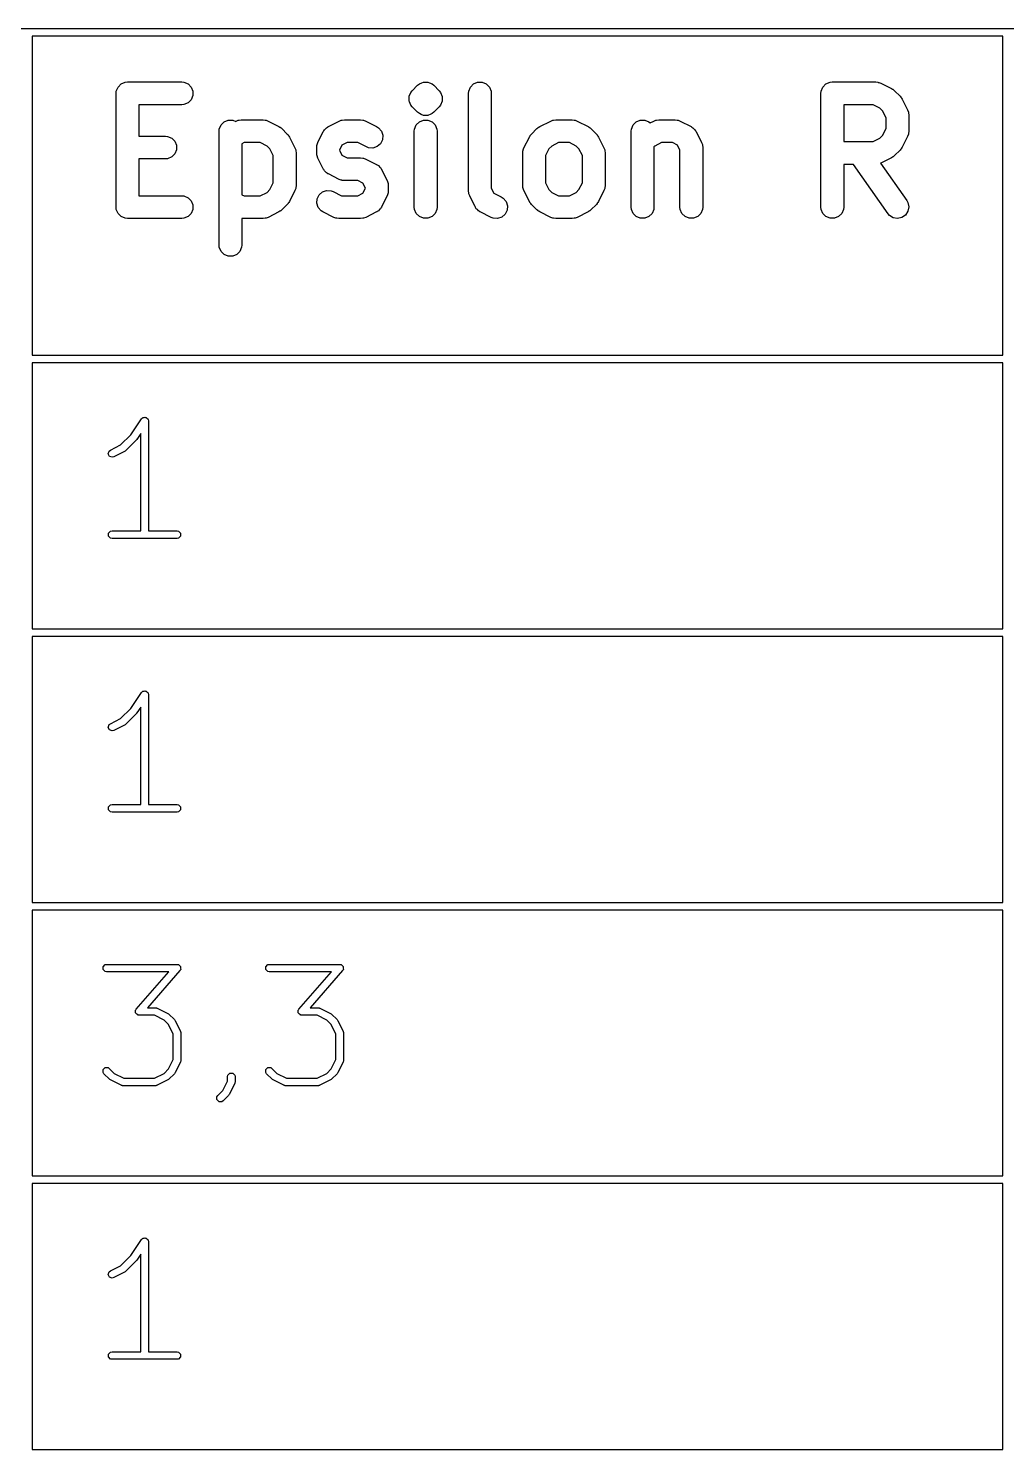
# Model space of a CAD drawing. Header units: inches. Extents: x -2.6 to 7.6, y 0.3 to 5.2.
# Drawn here: x 1.029 to 1.537, y 4.453 to 5.19 of the extents above; entities that cross this region are included whole.
import ezdxf

# ---------------------------------------------------------------- set-up
doc = ezdxf.new("R2010")
doc.units = ezdxf.units.IN
doc.header["$MEASUREMENT"] = 0
doc.layers.add('BLACK', color=250, linetype='CONTINUOUS')

msp = doc.modelspace()

# ---------------------------------------------------------------- linework, layer by layer
at = {"layer": 'BLACK', "linetype": 'CONTINUOUS'}
for p, q in [((-2.56692, 5.19047), (2.20417, 5.19047)), ((1.03123, 5.18654), (1.03123, 5.02087)), ((1.5346, 5.18654), (1.03123, 5.18654)), ((1.5346, 5.02087), (1.5346, 5.18654)), ((1.07734, 5.16169), (1.07946, 5.16257)), ((1.07946, 5.16257), (1.08062, 5.16268)), ((1.08062, 5.16268), (1.10874, 5.16268)), ((1.10874, 5.16268), (1.10989, 5.16257)), ((1.10989, 5.16257), (1.11202, 5.16169)), ((1.23325, 5.16221), (1.23413, 5.16257)), ((1.23413, 5.16257), (1.23644, 5.16257)), ((1.23644, 5.16257), (1.23732, 5.16221)), ((1.26012, 5.16169), (1.26225, 5.16257)), ((1.26225, 5.16257), (1.26456, 5.16257)), ((1.26456, 5.16257), (1.26669, 5.16169)), ((1.44291, 5.16169), (1.44504, 5.16257)), ((1.44504, 5.16257), (1.4462, 5.16268)), ((1.4462, 5.16268), (1.46869, 5.16268)), ((1.46869, 5.16268), (1.46984, 5.16257)), ((1.46984, 5.16257), (1.47004, 5.16249)), ((1.47004, 5.16249), (1.47025, 5.16247)), ((1.47025, 5.16247), (1.47133, 5.16206)), ((1.07471, 5.15678), (1.07482, 5.15793)), ((1.07471, 5.09772), (1.07471, 5.15678)), ((1.07482, 5.15793), (1.07571, 5.16006)), ((1.07571, 5.16006), (1.07734, 5.16169)), ((1.11202, 5.16169), (1.11365, 5.16006)), ((1.11365, 5.16006), (1.11453, 5.15793)), ((1.11453, 5.15563), (1.11365, 5.1535)), ((1.11453, 5.15793), (1.11453, 5.15563)), ((1.22668, 5.15512), (1.22677, 5.15533)), ((1.22668, 5.15281), (1.22668, 5.15512)), ((1.22677, 5.15533), (1.22756, 5.15725)), ((1.22756, 5.15725), (1.2283, 5.15814)), ((1.22756, 5.15725), (1.22756, 5.15725)), ((1.2283, 5.15814), (1.23111, 5.16095)), ((1.23111, 5.16095), (1.232, 5.16169)), ((1.232, 5.16169), (1.23325, 5.16221)), ((1.232, 5.16169), (1.232, 5.16169)), ((1.23732, 5.16221), (1.23857, 5.16169)), ((1.23857, 5.16169), (1.23946, 5.16095)), ((1.23946, 5.16095), (1.24227, 5.15814)), ((1.24227, 5.15814), (1.24301, 5.15725)), ((1.24301, 5.15725), (1.24389, 5.15512)), ((1.24389, 5.15512), (1.24389, 5.15281)), ((1.2575, 5.15678), (1.25761, 5.15793)), ((1.2575, 5.10616), (1.2575, 5.15678)), ((1.25761, 5.15793), (1.2585, 5.16006)), ((1.2585, 5.16006), (1.26012, 5.16169)), ((1.26669, 5.16169), (1.26832, 5.16006)), ((1.26832, 5.16006), (1.2692, 5.15793)), ((1.2692, 5.15793), (1.26931, 5.15678)), ((1.26931, 5.15678), (1.26931, 5.10755)), ((1.44029, 5.15678), (1.4404, 5.15793)), ((1.44029, 5.09772), (1.44029, 5.15678)), ((1.4404, 5.15793), (1.44129, 5.16006)), ((1.44129, 5.16006), (1.44291, 5.16169)), ((1.47133, 5.16206), (1.47696, 5.15925)), ((1.47696, 5.15925), (1.47745, 5.15894)), ((1.47745, 5.15894), (1.4776, 5.15888)), ((1.4776, 5.15888), (1.47776, 5.15874)), ((1.47776, 5.15874), (1.47794, 5.15863)), ((1.47794, 5.15863), (1.47804, 5.15851)), ((1.47804, 5.15851), (1.47849, 5.15814)), ((1.47849, 5.15814), (1.4813, 5.15533)), ((1.4813, 5.15533), (1.48168, 5.15488)), ((1.10874, 5.15087), (1.08652, 5.15087)), ((1.08652, 5.15087), (1.08652, 5.13456)), ((1.10989, 5.15099), (1.10874, 5.15087)), ((1.11202, 5.15187), (1.10989, 5.15099)), ((1.11365, 5.1535), (1.11202, 5.15187)), ((1.22689, 5.15231), (1.22668, 5.15281)), ((1.22756, 5.15069), (1.22689, 5.15231)), ((1.2283, 5.14979), (1.22756, 5.15069)), ((1.23111, 5.14698), (1.2283, 5.14979)), ((1.24227, 5.14979), (1.23946, 5.14698)), ((1.24301, 5.15069), (1.24227, 5.14979)), ((1.24389, 5.15281), (1.24301, 5.15069)), ((1.24301, 5.15069), (1.24301, 5.15069)), ((1.4673, 5.15087), (1.4521, 5.15087)), ((1.4521, 5.15087), (1.4521, 5.13175)), ((1.47082, 5.14911), (1.4673, 5.15087)), ((1.47228, 5.14766), (1.47082, 5.14911)), ((1.47404, 5.14414), (1.47228, 5.14766)), ((1.48168, 5.15488), (1.48179, 5.15477)), ((1.48179, 5.15477), (1.48191, 5.1546)), ((1.48191, 5.1546), (1.48204, 5.15444)), ((1.48204, 5.15444), (1.4821, 5.15429)), ((1.4821, 5.15429), (1.48241, 5.1538)), ((1.48241, 5.1538), (1.48522, 5.14817)), ((1.48522, 5.14817), (1.48564, 5.14709)), ((1.12825, 5.13825), (1.12914, 5.14037)), ((1.12914, 5.14037), (1.13077, 5.142)), ((1.13077, 5.142), (1.13289, 5.14289)), ((1.13289, 5.14289), (1.1352, 5.14289)), ((1.1352, 5.14289), (1.13676, 5.14224)), ((1.13676, 5.14224), (1.13703, 5.14238)), ((1.13703, 5.14238), (1.13811, 5.14279)), ((1.13811, 5.14279), (1.13832, 5.1428)), ((1.13832, 5.1428), (1.13852, 5.14289)), ((1.13852, 5.14289), (1.13967, 5.143)), ((1.13967, 5.143), (1.15092, 5.143)), ((1.15092, 5.143), (1.15207, 5.14289)), ((1.15207, 5.14289), (1.15227, 5.1428)), ((1.15227, 5.1428), (1.15248, 5.14279)), ((1.15248, 5.14279), (1.15356, 5.14238)), ((1.15356, 5.14238), (1.15919, 5.13956)), ((1.18484, 5.13956), (1.19046, 5.14238)), ((1.19046, 5.14238), (1.19154, 5.14279)), ((1.19154, 5.14279), (1.19175, 5.1428)), ((1.19175, 5.1428), (1.19195, 5.14289)), ((1.19195, 5.14289), (1.1931, 5.143)), ((1.1931, 5.143), (1.20154, 5.143)), ((1.20154, 5.143), (1.20269, 5.14289)), ((1.20269, 5.14289), (1.20289, 5.1428)), ((1.20289, 5.1428), (1.2031, 5.14279)), ((1.2031, 5.14279), (1.20418, 5.14238)), ((1.20418, 5.14238), (1.2098, 5.13956)), ((1.22949, 5.13825), (1.23037, 5.14037)), ((1.23037, 5.14037), (1.232, 5.142)), ((1.232, 5.14624), (1.23111, 5.14698)), ((1.23289, 5.14588), (1.232, 5.14624)), ((1.232, 5.142), (1.23413, 5.14289)), ((1.23413, 5.14536), (1.23289, 5.14588)), ((1.23644, 5.14536), (1.23413, 5.14536)), ((1.23413, 5.14289), (1.23644, 5.14289)), ((1.23794, 5.14599), (1.23644, 5.14536)), ((1.23644, 5.14289), (1.23857, 5.142)), ((1.23857, 5.14624), (1.23794, 5.14599)), ((1.23946, 5.14698), (1.23857, 5.14624)), ((1.23857, 5.14624), (1.23857, 5.14624)), ((1.23857, 5.142), (1.24019, 5.14037)), ((1.24019, 5.14037), (1.24108, 5.13825)), ((1.29451, 5.13956), (1.30013, 5.14238)), ((1.30013, 5.14238), (1.30122, 5.14279)), ((1.30122, 5.14279), (1.30143, 5.1428)), ((1.30143, 5.1428), (1.30162, 5.14289)), ((1.30162, 5.14289), (1.30278, 5.143)), ((1.30278, 5.143), (1.31121, 5.143)), ((1.31121, 5.143), (1.31236, 5.14289)), ((1.31236, 5.14289), (1.31256, 5.1428)), ((1.31256, 5.1428), (1.31277, 5.14279)), ((1.31277, 5.14279), (1.31385, 5.14238)), ((1.31385, 5.14238), (1.31948, 5.13956)), ((1.34198, 5.13825), (1.34286, 5.14037)), ((1.34286, 5.14037), (1.34449, 5.142)), ((1.34449, 5.142), (1.34662, 5.14289)), ((1.34662, 5.14289), (1.34892, 5.14289)), ((1.34892, 5.14289), (1.35105, 5.142)), ((1.35105, 5.142), (1.35164, 5.14141)), ((1.35164, 5.14141), (1.35357, 5.14238)), ((1.35357, 5.14238), (1.35465, 5.14279)), ((1.35465, 5.14279), (1.35486, 5.1428)), ((1.35486, 5.1428), (1.35505, 5.14289)), ((1.35505, 5.14289), (1.35621, 5.143)), ((1.35621, 5.143), (1.36464, 5.143)), ((1.36464, 5.143), (1.3658, 5.14289)), ((1.3658, 5.14289), (1.36599, 5.1428)), ((1.36599, 5.1428), (1.3662, 5.14279)), ((1.3662, 5.14279), (1.36728, 5.14238)), ((1.36728, 5.14238), (1.37291, 5.13956)), ((1.47404, 5.13849), (1.47404, 5.14414)), ((1.48564, 5.14709), (1.48565, 5.14688)), ((1.48565, 5.14688), (1.48573, 5.14668)), ((1.48573, 5.14668), (1.48585, 5.14553)), ((1.48585, 5.14553), (1.48585, 5.13709)), ((1.08652, 5.13456), (1.1003, 5.13456)), ((1.1003, 5.13456), (1.10145, 5.13445)), ((1.10145, 5.13445), (1.10358, 5.13357)), ((1.10358, 5.13357), (1.10521, 5.13194)), ((1.12814, 5.13709), (1.12825, 5.13825)), ((1.12814, 5.07804), (1.12814, 5.13709)), ((1.15919, 5.13956), (1.15968, 5.13925)), ((1.15968, 5.13925), (1.15983, 5.13919)), ((1.15983, 5.13919), (1.15999, 5.13906)), ((1.15999, 5.13906), (1.16016, 5.13895)), ((1.16016, 5.13895), (1.16027, 5.13883)), ((1.16027, 5.13883), (1.16072, 5.13846)), ((1.16072, 5.13846), (1.16353, 5.13564)), ((1.16353, 5.13564), (1.1639, 5.13519)), ((1.1639, 5.13519), (1.16402, 5.13509)), ((1.16402, 5.13509), (1.16413, 5.13491)), ((1.16413, 5.13491), (1.16427, 5.13475)), ((1.16427, 5.13475), (1.16433, 5.13461)), ((1.16433, 5.13461), (1.16464, 5.13411)), ((1.16464, 5.13411), (1.16745, 5.12849)), ((1.17938, 5.1313), (1.1822, 5.13692)), ((1.1822, 5.13692), (1.18232, 5.13711)), ((1.18232, 5.13711), (1.18235, 5.13721)), ((1.18235, 5.13721), (1.18245, 5.13732)), ((1.18245, 5.13732), (1.18281, 5.1379)), ((1.18281, 5.1379), (1.18337, 5.13839)), ((1.18337, 5.13839), (1.18386, 5.13895)), ((1.18386, 5.13895), (1.18444, 5.13931)), ((1.18444, 5.13931), (1.18455, 5.13941)), ((1.18455, 5.13941), (1.18464, 5.13944)), ((1.18464, 5.13944), (1.18484, 5.13956)), ((1.2098, 5.13956), (1.21078, 5.13895)), ((1.21078, 5.13895), (1.21229, 5.13721)), ((1.21229, 5.13721), (1.21302, 5.13502)), ((1.21302, 5.13502), (1.21286, 5.13272)), ((1.22938, 5.13709), (1.22949, 5.13825)), ((1.22938, 5.09772), (1.22938, 5.13709)), ((1.24108, 5.13825), (1.24119, 5.13709)), ((1.24119, 5.13709), (1.24119, 5.09772)), ((1.28625, 5.12849), (1.28906, 5.13411)), ((1.28906, 5.13411), (1.28937, 5.13461)), ((1.28937, 5.13461), (1.28943, 5.13475)), ((1.28943, 5.13475), (1.28956, 5.13491)), ((1.28956, 5.13491), (1.28967, 5.13509)), ((1.28967, 5.13509), (1.28979, 5.13519)), ((1.28979, 5.13519), (1.29016, 5.13564)), ((1.29016, 5.13564), (1.29298, 5.13846)), ((1.29298, 5.13846), (1.29343, 5.13883)), ((1.29343, 5.13883), (1.29353, 5.13895)), ((1.29353, 5.13895), (1.29371, 5.13906)), ((1.29371, 5.13906), (1.29387, 5.13919)), ((1.29387, 5.13919), (1.29401, 5.13925)), ((1.29401, 5.13925), (1.29451, 5.13956)), ((1.31948, 5.13956), (1.31997, 5.13925)), ((1.31997, 5.13925), (1.32012, 5.13919)), ((1.32012, 5.13919), (1.32028, 5.13906)), ((1.32028, 5.13906), (1.32046, 5.13895)), ((1.32046, 5.13895), (1.32056, 5.13883)), ((1.32056, 5.13883), (1.32101, 5.13846)), ((1.32101, 5.13846), (1.32382, 5.13564)), ((1.32382, 5.13564), (1.3242, 5.13519)), ((1.3242, 5.13519), (1.32431, 5.13509)), ((1.32431, 5.13509), (1.32443, 5.13491)), ((1.32443, 5.13491), (1.32456, 5.13475)), ((1.32456, 5.13475), (1.32462, 5.13461)), ((1.32462, 5.13461), (1.32493, 5.13411)), ((1.32493, 5.13411), (1.32774, 5.12849)), ((1.34186, 5.13709), (1.34198, 5.13825)), ((1.34186, 5.09772), (1.34186, 5.13709)), ((1.37291, 5.13956), (1.3731, 5.13944)), ((1.3731, 5.13944), (1.37319, 5.13941)), ((1.37319, 5.13941), (1.37331, 5.13931)), ((1.37331, 5.13931), (1.37389, 5.13895)), ((1.37389, 5.13895), (1.37437, 5.13839)), ((1.37437, 5.13839), (1.37493, 5.1379)), ((1.37493, 5.1379), (1.3753, 5.13732)), ((1.3753, 5.13732), (1.3754, 5.13721)), ((1.3754, 5.13721), (1.37543, 5.13711)), ((1.37543, 5.13711), (1.37555, 5.13692)), ((1.37555, 5.13692), (1.37836, 5.1313)), ((1.4673, 5.13175), (1.47082, 5.13351)), ((1.47082, 5.13351), (1.47228, 5.13497)), ((1.47228, 5.13497), (1.47404, 5.13849)), ((1.48522, 5.13445), (1.48241, 5.12883)), ((1.48564, 5.13553), (1.48522, 5.13445)), ((1.48565, 5.13575), (1.48564, 5.13553)), ((1.48573, 5.13594), (1.48565, 5.13575)), ((1.48585, 5.13709), (1.48573, 5.13594)), ((1.10521, 5.13194), (1.10609, 5.12981)), ((1.10609, 5.1275), (1.10521, 5.12538)), ((1.10609, 5.12981), (1.10609, 5.1275)), ((1.14107, 5.13119), (1.13995, 5.13063)), ((1.13995, 5.13063), (1.13995, 5.10419)), ((1.14953, 5.13119), (1.14107, 5.13119)), ((1.15305, 5.12943), (1.14953, 5.13119)), ((1.1545, 5.12797), (1.15305, 5.12943)), ((1.15626, 5.12445), (1.1545, 5.12797)), ((1.16745, 5.12849), (1.16786, 5.1274)), ((1.16786, 5.1274), (1.16788, 5.12719)), ((1.16788, 5.12719), (1.16796, 5.127)), ((1.16796, 5.127), (1.16807, 5.12584)), ((1.16807, 5.12584), (1.16807, 5.10897)), ((1.17876, 5.12866), (1.17887, 5.12981)), ((1.17876, 5.12584), (1.17876, 5.12866)), ((1.17887, 5.12469), (1.17876, 5.12584)), ((1.17887, 5.12981), (1.17895, 5.13001)), ((1.17895, 5.13001), (1.17897, 5.13022)), ((1.17897, 5.13022), (1.17938, 5.1313)), ((1.19188, 5.12988), (1.19057, 5.12726)), ((1.19057, 5.12726), (1.19057, 5.12724)), ((1.19057, 5.12724), (1.19188, 5.12462)), ((1.1945, 5.13119), (1.19188, 5.12988)), ((1.20014, 5.13119), (1.1945, 5.13119)), ((1.20452, 5.129), (1.20014, 5.13119)), ((1.2056, 5.12859), (1.20452, 5.129)), ((1.2079, 5.12842), (1.2056, 5.12859)), ((1.21009, 5.12915), (1.2079, 5.12842)), ((1.21183, 5.13066), (1.21009, 5.12915)), ((1.21286, 5.13272), (1.21183, 5.13066)), ((1.28562, 5.12584), (1.28574, 5.127)), ((1.28562, 5.10897), (1.28562, 5.12584)), ((1.28574, 5.127), (1.28582, 5.12719)), ((1.28582, 5.12719), (1.28583, 5.1274)), ((1.28583, 5.1274), (1.28625, 5.12849)), ((1.29919, 5.12797), (1.29743, 5.12445)), ((1.30065, 5.12943), (1.29919, 5.12797)), ((1.30417, 5.13119), (1.30065, 5.12943)), ((1.30982, 5.13119), (1.30417, 5.13119)), ((1.31334, 5.12943), (1.30982, 5.13119)), ((1.3148, 5.12797), (1.31334, 5.12943)), ((1.31656, 5.12445), (1.3148, 5.12797)), ((1.32774, 5.12849), (1.32816, 5.1274)), ((1.32816, 5.1274), (1.32817, 5.12719)), ((1.32817, 5.12719), (1.32825, 5.127)), ((1.32825, 5.127), (1.32837, 5.12584)), ((1.32837, 5.12584), (1.32837, 5.10897)), ((1.35408, 5.12943), (1.35368, 5.12902)), ((1.35368, 5.12902), (1.35368, 5.09772)), ((1.3576, 5.13119), (1.35408, 5.12943)), ((1.36325, 5.13119), (1.3576, 5.13119)), ((1.36587, 5.12988), (1.36325, 5.13119)), ((1.36717, 5.12726), (1.36587, 5.12988)), ((1.36717, 5.09772), (1.36717, 5.12726)), ((1.37836, 5.1313), (1.37878, 5.13022)), ((1.37878, 5.13022), (1.37879, 5.13001)), ((1.37879, 5.13001), (1.37887, 5.12981)), ((1.37887, 5.12981), (1.37899, 5.12866)), ((1.37899, 5.12866), (1.37899, 5.09772)), ((1.4521, 5.13175), (1.4673, 5.13175)), ((1.4813, 5.12729), (1.47849, 5.12448)), ((1.48168, 5.12775), (1.4813, 5.12729)), ((1.48179, 5.12785), (1.48168, 5.12775)), ((1.48191, 5.12803), (1.48179, 5.12785)), ((1.48204, 5.12819), (1.48191, 5.12803)), ((1.4821, 5.12833), (1.48204, 5.12819)), ((1.48241, 5.12883), (1.4821, 5.12833)), ((1.1003, 5.12275), (1.08652, 5.12275)), ((1.08652, 5.12275), (1.08652, 5.10363)), ((1.10145, 5.12286), (1.1003, 5.12275)), ((1.10358, 5.12375), (1.10145, 5.12286)), ((1.10521, 5.12538), (1.10358, 5.12375)), ((1.15626, 5.11037), (1.15626, 5.12445)), ((1.17895, 5.1245), (1.17887, 5.12469)), ((1.17897, 5.12429), (1.17895, 5.1245)), ((1.17938, 5.1232), (1.17897, 5.12429)), ((1.1822, 5.11758), (1.17938, 5.1232)), ((1.19188, 5.12462), (1.1945, 5.12331)), ((1.1945, 5.12331), (1.20154, 5.12331)), ((1.20154, 5.12331), (1.20269, 5.1232)), ((1.20269, 5.1232), (1.20289, 5.12312)), ((1.20289, 5.12312), (1.2031, 5.1231)), ((1.2031, 5.1231), (1.20418, 5.12269)), ((1.20418, 5.12269), (1.2098, 5.11988)), ((1.2098, 5.11988), (1.21, 5.11976)), ((1.21, 5.11976), (1.21009, 5.11973)), ((1.21009, 5.11973), (1.2102, 5.11963)), ((1.2102, 5.11963), (1.21078, 5.11926)), ((1.21078, 5.11926), (1.21127, 5.1187)), ((1.21127, 5.1187), (1.21183, 5.11822)), ((1.21183, 5.11822), (1.2122, 5.11763)), ((1.29743, 5.12445), (1.29743, 5.11037)), ((1.31656, 5.11037), (1.31656, 5.12445)), ((1.45718, 5.11994), (1.4521, 5.11994)), ((1.4521, 5.11994), (1.4521, 5.09772)), ((1.4751, 5.09434), (1.45718, 5.11994)), ((1.47133, 5.12056), (1.4712, 5.12051)), ((1.4712, 5.12051), (1.48478, 5.10111)), ((1.47696, 5.12337), (1.47133, 5.12056)), ((1.47745, 5.12369), (1.47696, 5.12337)), ((1.4776, 5.12375), (1.47745, 5.12369)), ((1.47776, 5.12388), (1.4776, 5.12375)), ((1.47794, 5.12399), (1.47776, 5.12388)), ((1.47804, 5.12411), (1.47794, 5.12399)), ((1.47849, 5.12448), (1.47804, 5.12411)), ((1.18232, 5.11739), (1.1822, 5.11758)), ((1.18235, 5.1173), (1.18232, 5.11739)), ((1.18245, 5.11718), (1.18235, 5.1173)), ((1.18281, 5.1166), (1.18245, 5.11718)), ((1.18337, 5.11611), (1.18281, 5.1166)), ((1.18386, 5.11556), (1.18337, 5.11611)), ((1.18444, 5.11519), (1.18386, 5.11556)), ((1.18455, 5.11509), (1.18444, 5.11519)), ((1.18464, 5.11506), (1.18455, 5.11509)), ((1.18484, 5.11494), (1.18464, 5.11506)), ((1.19046, 5.11213), (1.18484, 5.11494)), ((1.19154, 5.11171), (1.19046, 5.11213)), ((1.19175, 5.1117), (1.19154, 5.11171)), ((1.19195, 5.11162), (1.19175, 5.1117)), ((1.1931, 5.1115), (1.19195, 5.11162)), ((1.20014, 5.1115), (1.1931, 5.1115)), ((1.20276, 5.11019), (1.20014, 5.1115)), ((1.2122, 5.11763), (1.21229, 5.11752)), ((1.21229, 5.11752), (1.21232, 5.11743)), ((1.21232, 5.11743), (1.21244, 5.11724)), ((1.21244, 5.11724), (1.21526, 5.11161)), ((1.21526, 5.11161), (1.21567, 5.11053)), ((1.08652, 5.10363), (1.10874, 5.10363)), ((1.10874, 5.10363), (1.10989, 5.10352)), ((1.10989, 5.10352), (1.11202, 5.10263)), ((1.13995, 5.10419), (1.14107, 5.10363)), ((1.14107, 5.10363), (1.14953, 5.10363)), ((1.14953, 5.10363), (1.15305, 5.10539)), ((1.15305, 5.10539), (1.1545, 5.10685)), ((1.1545, 5.10685), (1.15626, 5.11037)), ((1.16745, 5.10633), (1.16464, 5.10071)), ((1.16786, 5.10741), (1.16745, 5.10633)), ((1.16788, 5.10762), (1.16786, 5.10741)), ((1.16796, 5.10782), (1.16788, 5.10762)), ((1.16807, 5.10897), (1.16796, 5.10782)), ((1.17897, 5.1021), (1.18, 5.10416)), ((1.18, 5.10416), (1.18174, 5.10567)), ((1.18174, 5.10567), (1.18393, 5.10639)), ((1.18393, 5.10639), (1.18623, 5.10623)), ((1.18623, 5.10623), (1.18731, 5.10582)), ((1.18731, 5.10582), (1.19168, 5.10363)), ((1.19168, 5.10363), (1.20014, 5.10363)), ((1.20014, 5.10363), (1.20276, 5.10494)), ((1.20407, 5.10758), (1.20276, 5.11019)), ((1.20276, 5.10494), (1.20407, 5.10755)), ((1.20407, 5.10755), (1.20407, 5.10758)), ((1.21526, 5.10352), (1.21244, 5.09789)), ((1.21567, 5.1046), (1.21526, 5.10352)), ((1.21567, 5.11053), (1.21569, 5.11032)), ((1.21569, 5.10481), (1.21567, 5.1046)), ((1.21569, 5.11032), (1.21577, 5.11012)), ((1.21577, 5.10501), (1.21569, 5.10481)), ((1.21577, 5.11012), (1.21588, 5.10897)), ((1.21588, 5.10616), (1.21577, 5.10501)), ((1.21588, 5.10897), (1.21588, 5.10616)), ((1.25761, 5.10501), (1.2575, 5.10616)), ((1.25769, 5.10481), (1.25761, 5.10501)), ((1.25771, 5.1046), (1.25769, 5.10481)), ((1.25812, 5.10352), (1.25771, 5.1046)), ((1.26094, 5.09789), (1.25812, 5.10352)), ((1.26931, 5.10755), (1.27062, 5.10494)), ((1.27062, 5.10494), (1.27448, 5.10301)), ((1.28574, 5.10782), (1.28562, 5.10897)), ((1.28582, 5.10762), (1.28574, 5.10782)), ((1.28583, 5.10741), (1.28582, 5.10762)), ((1.28625, 5.10633), (1.28583, 5.10741)), ((1.28906, 5.10071), (1.28625, 5.10633)), ((1.29743, 5.11037), (1.29919, 5.10685)), ((1.29919, 5.10685), (1.30065, 5.10539)), ((1.30065, 5.10539), (1.30417, 5.10363)), ((1.30417, 5.10363), (1.30982, 5.10363)), ((1.30982, 5.10363), (1.31334, 5.10539)), ((1.31334, 5.10539), (1.3148, 5.10685)), ((1.3148, 5.10685), (1.31656, 5.11037)), ((1.32774, 5.10633), (1.32493, 5.10071)), ((1.32816, 5.10741), (1.32774, 5.10633)), ((1.32817, 5.10762), (1.32816, 5.10741)), ((1.32825, 5.10782), (1.32817, 5.10762)), ((1.32837, 5.10897), (1.32825, 5.10782)), ((1.07482, 5.09657), (1.07471, 5.09772)), ((1.07571, 5.09444), (1.07482, 5.09657)), ((1.11202, 5.10263), (1.11365, 5.101)), ((1.11365, 5.101), (1.11453, 5.09888)), ((1.11453, 5.09657), (1.11365, 5.09444)), ((1.11453, 5.09888), (1.11453, 5.09657)), ((1.16072, 5.09636), (1.16027, 5.09599)), ((1.16353, 5.09917), (1.16072, 5.09636)), ((1.1639, 5.09962), (1.16353, 5.09917)), ((1.16402, 5.09973), (1.1639, 5.09962)), ((1.16413, 5.0999), (1.16402, 5.09973)), ((1.16427, 5.10007), (1.16413, 5.0999)), ((1.16433, 5.10021), (1.16427, 5.10007)), ((1.16464, 5.10071), (1.16433, 5.10021)), ((1.17881, 5.0998), (1.17897, 5.1021)), ((1.17954, 5.09761), (1.17881, 5.0998)), ((1.18104, 5.09587), (1.17954, 5.09761)), ((1.21127, 5.09643), (1.21078, 5.09587)), ((1.21183, 5.09691), (1.21127, 5.09643)), ((1.2122, 5.0975), (1.21183, 5.09691)), ((1.21229, 5.09761), (1.2122, 5.0975)), ((1.21232, 5.0977), (1.21229, 5.09761)), ((1.21244, 5.09789), (1.21232, 5.0977)), ((1.22949, 5.09657), (1.22938, 5.09772)), ((1.23037, 5.09444), (1.22949, 5.09657)), ((1.24108, 5.09657), (1.24019, 5.09444)), ((1.24119, 5.09772), (1.24108, 5.09657)), ((1.26106, 5.0977), (1.26094, 5.09789)), ((1.26109, 5.09761), (1.26106, 5.0977)), ((1.26119, 5.0975), (1.26109, 5.09761)), ((1.26155, 5.09691), (1.26119, 5.0975)), ((1.26211, 5.09643), (1.26155, 5.09691)), ((1.2626, 5.09587), (1.26211, 5.09643)), ((1.27448, 5.10301), (1.27546, 5.10239)), ((1.27546, 5.10239), (1.27697, 5.10065)), ((1.27754, 5.09616), (1.27651, 5.0941)), ((1.27697, 5.10065), (1.2777, 5.09846)), ((1.2777, 5.09846), (1.27754, 5.09616)), ((1.28937, 5.10021), (1.28906, 5.10071)), ((1.28943, 5.10007), (1.28937, 5.10021)), ((1.28956, 5.0999), (1.28943, 5.10007)), ((1.28967, 5.09973), (1.28956, 5.0999)), ((1.28979, 5.09962), (1.28967, 5.09973)), ((1.29016, 5.09917), (1.28979, 5.09962)), ((1.29298, 5.09636), (1.29016, 5.09917)), ((1.29343, 5.09599), (1.29298, 5.09636)), ((1.32101, 5.09636), (1.32056, 5.09599)), ((1.32382, 5.09917), (1.32101, 5.09636)), ((1.3242, 5.09962), (1.32382, 5.09917)), ((1.32431, 5.09973), (1.3242, 5.09962)), ((1.32443, 5.0999), (1.32431, 5.09973)), ((1.32456, 5.10007), (1.32443, 5.0999)), ((1.32462, 5.10021), (1.32456, 5.10007)), ((1.32493, 5.10071), (1.32462, 5.10021)), ((1.34198, 5.09657), (1.34186, 5.09772)), ((1.34286, 5.09444), (1.34198, 5.09657)), ((1.35356, 5.09657), (1.35268, 5.09444)), ((1.35368, 5.09772), (1.35356, 5.09657)), ((1.36729, 5.09657), (1.36717, 5.09772)), ((1.36817, 5.09444), (1.36729, 5.09657)), ((1.37887, 5.09657), (1.37799, 5.09444)), ((1.37899, 5.09772), (1.37887, 5.09657)), ((1.4404, 5.09657), (1.44029, 5.09772)), ((1.44129, 5.09444), (1.4404, 5.09657)), ((1.45199, 5.09657), (1.45111, 5.09444)), ((1.4521, 5.09772), (1.45199, 5.09657)), ((1.48478, 5.10111), (1.48535, 5.1001)), ((1.48535, 5.1001), (1.48585, 5.09785)), ((1.48585, 5.09785), (1.48544, 5.09558)), ((1.07734, 5.09281), (1.07571, 5.09444)), ((1.07946, 5.09193), (1.07734, 5.09281)), ((1.08062, 5.09182), (1.07946, 5.09193)), ((1.10874, 5.09182), (1.08062, 5.09182)), ((1.10989, 5.09193), (1.10874, 5.09182)), ((1.11202, 5.09281), (1.10989, 5.09193)), ((1.11365, 5.09444), (1.11202, 5.09281)), ((1.15092, 5.09182), (1.13995, 5.09182)), ((1.13995, 5.09182), (1.13995, 5.07804)), ((1.15207, 5.09193), (1.15092, 5.09182)), ((1.15227, 5.09201), (1.15207, 5.09193)), ((1.15248, 5.09203), (1.15227, 5.09201)), ((1.15356, 5.09244), (1.15248, 5.09203)), ((1.15919, 5.09525), (1.15356, 5.09244)), ((1.15968, 5.09557), (1.15919, 5.09525)), ((1.15983, 5.09563), (1.15968, 5.09557)), ((1.15999, 5.09576), (1.15983, 5.09563)), ((1.16016, 5.09587), (1.15999, 5.09576)), ((1.16027, 5.09599), (1.16016, 5.09587)), ((1.18202, 5.09525), (1.18104, 5.09587)), ((1.18765, 5.09244), (1.18202, 5.09525)), ((1.18873, 5.09203), (1.18765, 5.09244)), ((1.18894, 5.09201), (1.18873, 5.09203)), ((1.18914, 5.09193), (1.18894, 5.09201)), ((1.19029, 5.09182), (1.18914, 5.09193)), ((1.20154, 5.09182), (1.19029, 5.09182)), ((1.20269, 5.09193), (1.20154, 5.09182)), ((1.20289, 5.09201), (1.20269, 5.09193)), ((1.2031, 5.09203), (1.20289, 5.09201)), ((1.20418, 5.09244), (1.2031, 5.09203)), ((1.2098, 5.09525), (1.20418, 5.09244)), ((1.21, 5.09537), (1.2098, 5.09525)), ((1.21009, 5.0954), (1.21, 5.09537)), ((1.2102, 5.0955), (1.21009, 5.0954)), ((1.21078, 5.09587), (1.2102, 5.0955)), ((1.232, 5.09281), (1.23037, 5.09444)), ((1.23413, 5.09193), (1.232, 5.09281)), ((1.23644, 5.09193), (1.23413, 5.09193)), ((1.23857, 5.09281), (1.23644, 5.09193)), ((1.24019, 5.09444), (1.23857, 5.09281)), ((1.26318, 5.0955), (1.2626, 5.09587)), ((1.26329, 5.0954), (1.26318, 5.0955)), ((1.26338, 5.09537), (1.26329, 5.0954)), ((1.26358, 5.09525), (1.26338, 5.09537)), ((1.2692, 5.09244), (1.26358, 5.09525)), ((1.27028, 5.09203), (1.2692, 5.09244)), ((1.27258, 5.09186), (1.27028, 5.09203)), ((1.27477, 5.09259), (1.27258, 5.09186)), ((1.27651, 5.0941), (1.27477, 5.09259)), ((1.29353, 5.09587), (1.29343, 5.09599)), ((1.29371, 5.09576), (1.29353, 5.09587)), ((1.29387, 5.09563), (1.29371, 5.09576)), ((1.29401, 5.09557), (1.29387, 5.09563)), ((1.29451, 5.09525), (1.29401, 5.09557)), ((1.30013, 5.09244), (1.29451, 5.09525)), ((1.30122, 5.09203), (1.30013, 5.09244)), ((1.30143, 5.09201), (1.30122, 5.09203)), ((1.30162, 5.09193), (1.30143, 5.09201)), ((1.30278, 5.09182), (1.30162, 5.09193)), ((1.31121, 5.09182), (1.30278, 5.09182)), ((1.31236, 5.09193), (1.31121, 5.09182)), ((1.31256, 5.09201), (1.31236, 5.09193)), ((1.31277, 5.09203), (1.31256, 5.09201)), ((1.31385, 5.09244), (1.31277, 5.09203)), ((1.31948, 5.09525), (1.31385, 5.09244)), ((1.31997, 5.09557), (1.31948, 5.09525)), ((1.32012, 5.09563), (1.31997, 5.09557)), ((1.32028, 5.09576), (1.32012, 5.09563)), ((1.32046, 5.09587), (1.32028, 5.09576)), ((1.32056, 5.09599), (1.32046, 5.09587)), ((1.34449, 5.09281), (1.34286, 5.09444)), ((1.34662, 5.09193), (1.34449, 5.09281)), ((1.34892, 5.09193), (1.34662, 5.09193)), ((1.35105, 5.09281), (1.34892, 5.09193)), ((1.35268, 5.09444), (1.35105, 5.09281)), ((1.3698, 5.09281), (1.36817, 5.09444)), ((1.37193, 5.09193), (1.3698, 5.09281)), ((1.37423, 5.09193), (1.37193, 5.09193)), ((1.37636, 5.09281), (1.37423, 5.09193)), ((1.37799, 5.09444), (1.37636, 5.09281)), ((1.44291, 5.09281), (1.44129, 5.09444)), ((1.44504, 5.09193), (1.44291, 5.09281)), ((1.44735, 5.09193), (1.44504, 5.09193)), ((1.44948, 5.09281), (1.44735, 5.09193)), ((1.45111, 5.09444), (1.44948, 5.09281)), ((1.47586, 5.09346), (1.4751, 5.09434)), ((1.4778, 5.09222), (1.47586, 5.09346)), ((1.48007, 5.09182), (1.4778, 5.09222)), ((1.48232, 5.09232), (1.48007, 5.09182)), ((1.48421, 5.09364), (1.48232, 5.09232)), ((1.48544, 5.09558), (1.48421, 5.09364)), ((1.12825, 5.07689), (1.12814, 5.07804)), ((1.12914, 5.07476), (1.12825, 5.07689)), ((1.13077, 5.07313), (1.12914, 5.07476)), ((1.13896, 5.07476), (1.13733, 5.07313)), ((1.13984, 5.07689), (1.13896, 5.07476)), ((1.13995, 5.07804), (1.13984, 5.07689)), ((1.13289, 5.07225), (1.13077, 5.07313)), ((1.1352, 5.07225), (1.13289, 5.07225)), ((1.13733, 5.07313), (1.1352, 5.07225)), ((1.03123, 5.02087), (1.5346, 5.02087)), ((1.03123, 5.01693), (1.03123, 4.8789)), ((1.5346, 5.01693), (1.03123, 5.01693)), ((1.5346, 4.8789), (1.5346, 5.01693)), ((1.08234, 4.97958), (1.08786, 4.98785)), ((1.08786, 4.98785), (1.0884, 4.9884)), ((1.0884, 4.9884), (1.0886, 4.98844)), ((1.0886, 4.98844), (1.08874, 4.98858)), ((1.08874, 4.98858), (1.08932, 4.98858)), ((1.08932, 4.98858), (1.08988, 4.98869)), ((1.08988, 4.98869), (1.09005, 4.98858)), ((1.09005, 4.98858), (1.09025, 4.98858)), ((1.09025, 4.98858), (1.09066, 4.98818)), ((1.09066, 4.98818), (1.09113, 4.98786)), ((1.09113, 4.98786), (1.09117, 4.98766)), ((1.09117, 4.98766), (1.09132, 4.98752)), ((1.09132, 4.98752), (1.09147, 4.98676)), ((1.09147, 4.98676), (1.09147, 4.92968)), ((1.07708, 4.97432), (1.08234, 4.97958)), ((1.08753, 4.98026), (1.08551, 4.97723)), ((1.08753, 4.92968), (1.08753, 4.98026)), ((1.07066, 4.96975), (1.07114, 4.97118)), ((1.07114, 4.97118), (1.07174, 4.97165)), ((1.07174, 4.97165), (1.07708, 4.97432)), ((1.07913, 4.97094), (1.0735, 4.96813)), ((1.07938, 4.97113), (1.07913, 4.97094)), ((1.07964, 4.97131), (1.07938, 4.97113)), ((1.08526, 4.97693), (1.07964, 4.97131)), ((1.08537, 4.9771), (1.08526, 4.97693)), ((1.08551, 4.97723), (1.08537, 4.9771)), ((1.07133, 4.9684), (1.07066, 4.96975)), ((1.07276, 4.96793), (1.07133, 4.9684)), ((1.0735, 4.96813), (1.07276, 4.96793)), ((1.07081, 4.92846), (1.07187, 4.92953)), ((1.07081, 4.92695), (1.07081, 4.92846)), ((1.07187, 4.92589), (1.07081, 4.92695)), ((1.07187, 4.92953), (1.07262, 4.92968)), ((1.07262, 4.92968), (1.08753, 4.92968)), ((1.09147, 4.92968), (1.10637, 4.92968)), ((1.10637, 4.92968), (1.10712, 4.92953)), ((1.10712, 4.92953), (1.10819, 4.92846)), ((1.10819, 4.92695), (1.10712, 4.92589)), ((1.10819, 4.92846), (1.10819, 4.92695)), ((1.07262, 4.92574), (1.07187, 4.92589)), ((1.10637, 4.92574), (1.07262, 4.92574)), ((1.10712, 4.92589), (1.10637, 4.92574)), ((1.03123, 4.8789), (1.5346, 4.8789)), ((1.03123, 4.87496), (1.03123, 4.73693)), ((1.5346, 4.87496), (1.03123, 4.87496)), ((1.5346, 4.73693), (1.5346, 4.87496)), ((1.08234, 4.83761), (1.08786, 4.84589)), ((1.08786, 4.84589), (1.0884, 4.84643)), ((1.0884, 4.84643), (1.0886, 4.84647)), ((1.0886, 4.84647), (1.08874, 4.84661)), ((1.08874, 4.84661), (1.08932, 4.84661)), ((1.08932, 4.84661), (1.08988, 4.84673)), ((1.08988, 4.84673), (1.09005, 4.84661)), ((1.09005, 4.84661), (1.09025, 4.84661)), ((1.09025, 4.84661), (1.09066, 4.84621)), ((1.09066, 4.84621), (1.09113, 4.84589)), ((1.09113, 4.84589), (1.09117, 4.84569)), ((1.09117, 4.84569), (1.09132, 4.84555)), ((1.09132, 4.84555), (1.09147, 4.84479)), ((1.08753, 4.83829), (1.08551, 4.83527)), ((1.08753, 4.78771), (1.08753, 4.83829)), ((1.09147, 4.84479), (1.09147, 4.78771)), ((1.07174, 4.82968), (1.07708, 4.83235)), ((1.07708, 4.83235), (1.08234, 4.83761)), ((1.08526, 4.83497), (1.07964, 4.82934)), ((1.08537, 4.83513), (1.08526, 4.83497)), ((1.08551, 4.83527), (1.08537, 4.83513)), ((1.07066, 4.82778), (1.07114, 4.82921)), ((1.07133, 4.82643), (1.07066, 4.82778)), ((1.07114, 4.82921), (1.07174, 4.82968)), ((1.07276, 4.82596), (1.07133, 4.82643)), ((1.0735, 4.82616), (1.07276, 4.82596)), ((1.07913, 4.82897), (1.0735, 4.82616)), ((1.07938, 4.82917), (1.07913, 4.82897)), ((1.07964, 4.82934), (1.07938, 4.82917)), ((1.07081, 4.78649), (1.07187, 4.78756)), ((1.07081, 4.78499), (1.07081, 4.78649)), ((1.07187, 4.78756), (1.07262, 4.78771)), ((1.07262, 4.78771), (1.08753, 4.78771)), ((1.09147, 4.78771), (1.10637, 4.78771)), ((1.10637, 4.78771), (1.10712, 4.78756)), ((1.10712, 4.78756), (1.10819, 4.78649)), ((1.10819, 4.78649), (1.10819, 4.78499)), ((1.07187, 4.78392), (1.07081, 4.78499)), ((1.07262, 4.78377), (1.07187, 4.78392)), ((1.10637, 4.78377), (1.07262, 4.78377)), ((1.10712, 4.78392), (1.10637, 4.78377)), ((1.10819, 4.78499), (1.10712, 4.78392)), ((1.03123, 4.73693), (1.5346, 4.73693)), ((1.03123, 4.73299), (1.03123, 4.59496)), ((1.5346, 4.73299), (1.03123, 4.73299)), ((1.5346, 4.59496), (1.5346, 4.73299)), ((1.06799, 4.70358), (1.06906, 4.70464)), ((1.06799, 4.70207), (1.06799, 4.70358)), ((1.06906, 4.70101), (1.06799, 4.70207)), ((1.06906, 4.70464), (1.06981, 4.70479)), ((1.06981, 4.70086), (1.06906, 4.70101)), ((1.06981, 4.70479), (1.10637, 4.70479)), ((1.10203, 4.70086), (1.06981, 4.70086)), ((1.0852, 4.68162), (1.10203, 4.70086)), ((1.10785, 4.70153), (1.09102, 4.6823)), ((1.10637, 4.70479), (1.10692, 4.70468)), ((1.10692, 4.70468), (1.107, 4.70469)), ((1.107, 4.70469), (1.10703, 4.70466)), ((1.10703, 4.70466), (1.10712, 4.70464)), ((1.10712, 4.70464), (1.10761, 4.70415)), ((1.10761, 4.70415), (1.10813, 4.7037)), ((1.10813, 4.70201), (1.10785, 4.70153)), ((1.10813, 4.7037), (1.10814, 4.70363)), ((1.10819, 4.70207), (1.10813, 4.70201)), ((1.10814, 4.70363), (1.10819, 4.70358)), ((1.10819, 4.70358), (1.10819, 4.70289)), ((1.10819, 4.70289), (1.10823, 4.70219)), ((1.10823, 4.70219), (1.10819, 4.70212)), ((1.10819, 4.70212), (1.10819, 4.70207)), ((1.15236, 4.70358), (1.15342, 4.70464)), ((1.15236, 4.70207), (1.15236, 4.70358)), ((1.15342, 4.70101), (1.15236, 4.70207)), ((1.15342, 4.70464), (1.15418, 4.70479)), ((1.15418, 4.70086), (1.15342, 4.70101)), ((1.15418, 4.70479), (1.19073, 4.70479)), ((1.1864, 4.70086), (1.15418, 4.70086)), ((1.16957, 4.68162), (1.1864, 4.70086)), ((1.19222, 4.70153), (1.17539, 4.6823)), ((1.19073, 4.70479), (1.19128, 4.70468)), ((1.19128, 4.70468), (1.19136, 4.70469)), ((1.19136, 4.70469), (1.1914, 4.70466)), ((1.1914, 4.70466), (1.19149, 4.70464)), ((1.19149, 4.70464), (1.19198, 4.70415)), ((1.19198, 4.70415), (1.1925, 4.7037)), ((1.19249, 4.70201), (1.19222, 4.70153)), ((1.19255, 4.70207), (1.19249, 4.70201)), ((1.1925, 4.7037), (1.1925, 4.70363)), ((1.1925, 4.70363), (1.19255, 4.70358)), ((1.19255, 4.70358), (1.19255, 4.70289)), ((1.19255, 4.70289), (1.1926, 4.70219)), ((1.1926, 4.70219), (1.19255, 4.70212)), ((1.19255, 4.70212), (1.19255, 4.70207)), ((1.08482, 4.68096), (1.08487, 4.68104)), ((1.08487, 4.68027), (1.08482, 4.68096)), ((1.08487, 4.68108), (1.08492, 4.68114)), ((1.08487, 4.68104), (1.08487, 4.68108)), ((1.08487, 4.67958), (1.08487, 4.68027)), ((1.08492, 4.67953), (1.08487, 4.67958)), ((1.08492, 4.68114), (1.0852, 4.68162)), ((1.08492, 4.67946), (1.08492, 4.67953)), ((1.08544, 4.679), (1.08492, 4.67946)), ((1.08593, 4.67851), (1.08544, 4.679)), ((1.08602, 4.67849), (1.08593, 4.67851)), ((1.08605, 4.67846), (1.08602, 4.67849)), ((1.08614, 4.67847), (1.08605, 4.67846)), ((1.08668, 4.67836), (1.08614, 4.67847)), ((1.09466, 4.67836), (1.08668, 4.67836)), ((1.09102, 4.6823), (1.09512, 4.6823)), ((1.09958, 4.6759), (1.09466, 4.67836)), ((1.09512, 4.6823), (1.09522, 4.68228)), ((1.09522, 4.68228), (1.09526, 4.68229)), ((1.09526, 4.68229), (1.09556, 4.68221)), ((1.09556, 4.68221), (1.09587, 4.68215)), ((1.09587, 4.68215), (1.09591, 4.68212)), ((1.09591, 4.68212), (1.096, 4.68209)), ((1.096, 4.68209), (1.10163, 4.67928)), ((1.10194, 4.67354), (1.09958, 4.6759)), ((1.10163, 4.67928), (1.10187, 4.67908)), ((1.10187, 4.67908), (1.10214, 4.67891)), ((1.10214, 4.67891), (1.10495, 4.6761)), ((1.10495, 4.6761), (1.10512, 4.67583)), ((1.10512, 4.67583), (1.10532, 4.67558)), ((1.16918, 4.68096), (1.16923, 4.68104)), ((1.16923, 4.68027), (1.16918, 4.68096)), ((1.16923, 4.68108), (1.16929, 4.68114)), ((1.16923, 4.68104), (1.16923, 4.68108)), ((1.16923, 4.67958), (1.16923, 4.68027)), ((1.16928, 4.67953), (1.16923, 4.67958)), ((1.16928, 4.67946), (1.16928, 4.67953)), ((1.16981, 4.679), (1.16928, 4.67946)), ((1.16929, 4.68114), (1.16957, 4.68162)), ((1.1703, 4.67851), (1.16981, 4.679)), ((1.17039, 4.67849), (1.1703, 4.67851)), ((1.17042, 4.67846), (1.17039, 4.67849)), ((1.1705, 4.67847), (1.17042, 4.67846)), ((1.17105, 4.67836), (1.1705, 4.67847)), ((1.17902, 4.67836), (1.17105, 4.67836)), ((1.17539, 4.6823), (1.17949, 4.6823)), ((1.18394, 4.6759), (1.17902, 4.67836)), ((1.17949, 4.6823), (1.17958, 4.68228)), ((1.17958, 4.68228), (1.17962, 4.68229)), ((1.17962, 4.68229), (1.17993, 4.68221)), ((1.17993, 4.68221), (1.18024, 4.68215)), ((1.18024, 4.68215), (1.18027, 4.68212)), ((1.18027, 4.68212), (1.18037, 4.68209)), ((1.18037, 4.68209), (1.18599, 4.67928)), ((1.1863, 4.67354), (1.18394, 4.6759)), ((1.18599, 4.67928), (1.18624, 4.67908)), ((1.18624, 4.67908), (1.1865, 4.67891)), ((1.1865, 4.67891), (1.18931, 4.6761)), ((1.18931, 4.6761), (1.18949, 4.67583)), ((1.18949, 4.67583), (1.18968, 4.67558)), ((1.1044, 4.66862), (1.10194, 4.67354)), ((1.1044, 4.65548), (1.1044, 4.66862)), ((1.10532, 4.67558), (1.10813, 4.66996)), ((1.10813, 4.66996), (1.10816, 4.66987)), ((1.10816, 4.66987), (1.10819, 4.66983)), ((1.10819, 4.66983), (1.10825, 4.66952)), ((1.10825, 4.66952), (1.10833, 4.66922)), ((1.10833, 4.66922), (1.10832, 4.66918)), ((1.10832, 4.66918), (1.10834, 4.66908)), ((1.10834, 4.66908), (1.10834, 4.65502)), ((1.18877, 4.66862), (1.1863, 4.67354)), ((1.18877, 4.65548), (1.18877, 4.66862)), ((1.18968, 4.67558), (1.19249, 4.66996)), ((1.19249, 4.66996), (1.19252, 4.66987)), ((1.19252, 4.66987), (1.19255, 4.66983)), ((1.19255, 4.66983), (1.19261, 4.66952)), ((1.19261, 4.66952), (1.1927, 4.66922)), ((1.1927, 4.66922), (1.19268, 4.66918)), ((1.19268, 4.66918), (1.1927, 4.66908)), ((1.1927, 4.66908), (1.1927, 4.65502)), ((1.10194, 4.65056), (1.1044, 4.65548)), ((1.10813, 4.65414), (1.10532, 4.64851)), ((1.10816, 4.65423), (1.10813, 4.65414)), ((1.10819, 4.65427), (1.10816, 4.65423)), ((1.10825, 4.65458), (1.10819, 4.65427)), ((1.10833, 4.65488), (1.10825, 4.65458)), ((1.10834, 4.65502), (1.10832, 4.65492)), ((1.10832, 4.65492), (1.10833, 4.65488)), ((1.1863, 4.65056), (1.18877, 4.65548)), ((1.19249, 4.65414), (1.18968, 4.64851)), ((1.19252, 4.65423), (1.19249, 4.65414)), ((1.19255, 4.65427), (1.19252, 4.65423)), ((1.19261, 4.65458), (1.19255, 4.65427)), ((1.1927, 4.65488), (1.19261, 4.65458)), ((1.1927, 4.65502), (1.19268, 4.65492)), ((1.19268, 4.65492), (1.1927, 4.65488)), ((1.06799, 4.65015), (1.06906, 4.65121)), ((1.06799, 4.64864), (1.06799, 4.65015)), ((1.06842, 4.648), (1.06799, 4.64864)), ((1.07123, 4.64519), (1.06842, 4.648)), ((1.06906, 4.65121), (1.07056, 4.65121)), ((1.07056, 4.65121), (1.0712, 4.65079)), ((1.0712, 4.65079), (1.07379, 4.6482)), ((1.07379, 4.6482), (1.07871, 4.64574)), ((1.09466, 4.64574), (1.09958, 4.6482)), ((1.09958, 4.6482), (1.10194, 4.65056)), ((1.10495, 4.648), (1.10214, 4.64519)), ((1.10512, 4.64827), (1.10495, 4.648)), ((1.10532, 4.64851), (1.10512, 4.64827)), ((1.13252, 4.64658), (1.13267, 4.64734)), ((1.13252, 4.64424), (1.13252, 4.64658)), ((1.13267, 4.64734), (1.13374, 4.6484)), ((1.13374, 4.6484), (1.13524, 4.6484)), ((1.13524, 4.6484), (1.13631, 4.64734)), ((1.13631, 4.64734), (1.13646, 4.64658)), ((1.13646, 4.64658), (1.13646, 4.64377)), ((1.15236, 4.65015), (1.15342, 4.65121)), ((1.15236, 4.64864), (1.15236, 4.65015)), ((1.15278, 4.648), (1.15236, 4.64864)), ((1.1556, 4.64519), (1.15278, 4.648)), ((1.15342, 4.65121), (1.15493, 4.65121)), ((1.15493, 4.65121), (1.15557, 4.65079)), ((1.15557, 4.65079), (1.15815, 4.6482)), ((1.15815, 4.6482), (1.16308, 4.64574)), ((1.17902, 4.64574), (1.18394, 4.6482)), ((1.18394, 4.6482), (1.1863, 4.65056)), ((1.18931, 4.648), (1.1865, 4.64519)), ((1.18949, 4.64827), (1.18931, 4.648)), ((1.18968, 4.64851), (1.18949, 4.64827)), ((1.07149, 4.64502), (1.07123, 4.64519)), ((1.07174, 4.64482), (1.07149, 4.64502)), ((1.07737, 4.64201), (1.07174, 4.64482)), ((1.07746, 4.64198), (1.07737, 4.64201)), ((1.07749, 4.64195), (1.07746, 4.64198)), ((1.0778, 4.64189), (1.07749, 4.64195)), ((1.07811, 4.64181), (1.0778, 4.64189)), ((1.07815, 4.64182), (1.07811, 4.64181)), ((1.07825, 4.6418), (1.07815, 4.64182)), ((1.09512, 4.6418), (1.07825, 4.6418)), ((1.07871, 4.64574), (1.09466, 4.64574)), ((1.09522, 4.64182), (1.09512, 4.6418)), ((1.09526, 4.64181), (1.09522, 4.64182)), ((1.09556, 4.64189), (1.09526, 4.64181)), ((1.09587, 4.64195), (1.09556, 4.64189)), ((1.09591, 4.64198), (1.09587, 4.64195)), ((1.096, 4.64201), (1.09591, 4.64198)), ((1.10163, 4.64482), (1.096, 4.64201)), ((1.10187, 4.64502), (1.10163, 4.64482)), ((1.10214, 4.64519), (1.10187, 4.64502)), ((1.12747, 4.63673), (1.13006, 4.63931)), ((1.13006, 4.63931), (1.13252, 4.64424)), ((1.13625, 4.64289), (1.13344, 4.63727)), ((1.13628, 4.64299), (1.13625, 4.64289)), ((1.13631, 4.64302), (1.13628, 4.64299)), ((1.13637, 4.64333), (1.13631, 4.64302)), ((1.13645, 4.64363), (1.13637, 4.64333)), ((1.13646, 4.64377), (1.13644, 4.64367)), ((1.13644, 4.64367), (1.13645, 4.64363)), ((1.15586, 4.64502), (1.1556, 4.64519)), ((1.15611, 4.64482), (1.15586, 4.64502)), ((1.16173, 4.64201), (1.15611, 4.64482)), ((1.16183, 4.64198), (1.16173, 4.64201)), ((1.16186, 4.64195), (1.16183, 4.64198)), ((1.16217, 4.64189), (1.16186, 4.64195)), ((1.16247, 4.64181), (1.16217, 4.64189)), ((1.16252, 4.64182), (1.16247, 4.64181)), ((1.16261, 4.6418), (1.16252, 4.64182)), ((1.17949, 4.6418), (1.16261, 4.6418)), ((1.16308, 4.64574), (1.17902, 4.64574)), ((1.17958, 4.64182), (1.17949, 4.6418)), ((1.17962, 4.64181), (1.17958, 4.64182)), ((1.17993, 4.64189), (1.17962, 4.64181)), ((1.18024, 4.64195), (1.17993, 4.64189)), ((1.18027, 4.64198), (1.18024, 4.64195)), ((1.18037, 4.64201), (1.18027, 4.64198)), ((1.18599, 4.64482), (1.18037, 4.64201)), ((1.18624, 4.64502), (1.18599, 4.64482)), ((1.1865, 4.64519), (1.18624, 4.64502)), ((1.12705, 4.63609), (1.12747, 4.63673)), ((1.12705, 4.63458), (1.12705, 4.63609)), ((1.12811, 4.63352), (1.12705, 4.63458)), ((1.12962, 4.63352), (1.12811, 4.63352)), ((1.13026, 4.63394), (1.12962, 4.63352)), ((1.13307, 4.63675), (1.13026, 4.63394)), ((1.13325, 4.63702), (1.13307, 4.63675)), ((1.13344, 4.63727), (1.13325, 4.63702)), ((1.03123, 4.59496), (1.5346, 4.59496)), ((1.03123, 4.59102), (1.03123, 4.45299)), ((1.5346, 4.59102), (1.03123, 4.59102)), ((1.5346, 4.45299), (1.5346, 4.59102)), ((1.08234, 4.55367), (1.08786, 4.56195)), ((1.08786, 4.56195), (1.0884, 4.56249)), ((1.0884, 4.56249), (1.0886, 4.56253)), ((1.0886, 4.56253), (1.08874, 4.56268)), ((1.08874, 4.56268), (1.08932, 4.56268)), ((1.08932, 4.56268), (1.08988, 4.56279)), ((1.08988, 4.56279), (1.09005, 4.56268)), ((1.09005, 4.56268), (1.09025, 4.56268)), ((1.09025, 4.56268), (1.09066, 4.56227)), ((1.09066, 4.56227), (1.09113, 4.56195)), ((1.09113, 4.56195), (1.09117, 4.56175)), ((1.09117, 4.56175), (1.09132, 4.56161)), ((1.09132, 4.56161), (1.09147, 4.56086)), ((1.09147, 4.56086), (1.09147, 4.50377)), ((1.07708, 4.54841), (1.08234, 4.55367)), ((1.08526, 4.55103), (1.07964, 4.5454)), ((1.08537, 4.55119), (1.08526, 4.55103)), ((1.08551, 4.55133), (1.08537, 4.55119)), ((1.08753, 4.55436), (1.08551, 4.55133)), ((1.08753, 4.50377), (1.08753, 4.55436)), ((1.07066, 4.54384), (1.07114, 4.54527)), ((1.07133, 4.5425), (1.07066, 4.54384)), ((1.07114, 4.54527), (1.07174, 4.54574)), ((1.07174, 4.54574), (1.07708, 4.54841)), ((1.07913, 4.54504), (1.0735, 4.54222)), ((1.07938, 4.54523), (1.07913, 4.54504)), ((1.07964, 4.5454), (1.07938, 4.54523)), ((1.07276, 4.54202), (1.07133, 4.5425)), ((1.0735, 4.54222), (1.07276, 4.54202)), ((1.07081, 4.50256), (1.07187, 4.50362)), ((1.07081, 4.50105), (1.07081, 4.50256)), ((1.07187, 4.49998), (1.07081, 4.50105)), ((1.07187, 4.50362), (1.07262, 4.50377)), ((1.07262, 4.49983), (1.07187, 4.49998)), ((1.07262, 4.50377), (1.08753, 4.50377)), ((1.10637, 4.49983), (1.07262, 4.49983)), ((1.09147, 4.50377), (1.10637, 4.50377)), ((1.10637, 4.50377), (1.10712, 4.50362)), ((1.10712, 4.49998), (1.10637, 4.49983)), ((1.10712, 4.50362), (1.10819, 4.50256)), ((1.10819, 4.50105), (1.10712, 4.49998)), ((1.10819, 4.50256), (1.10819, 4.50105)), ((1.03123, 4.45299), (1.5346, 4.45299))]:
    msp.add_line(p, q, dxfattribs=at)

doc.saveas('drawing.dxf')
